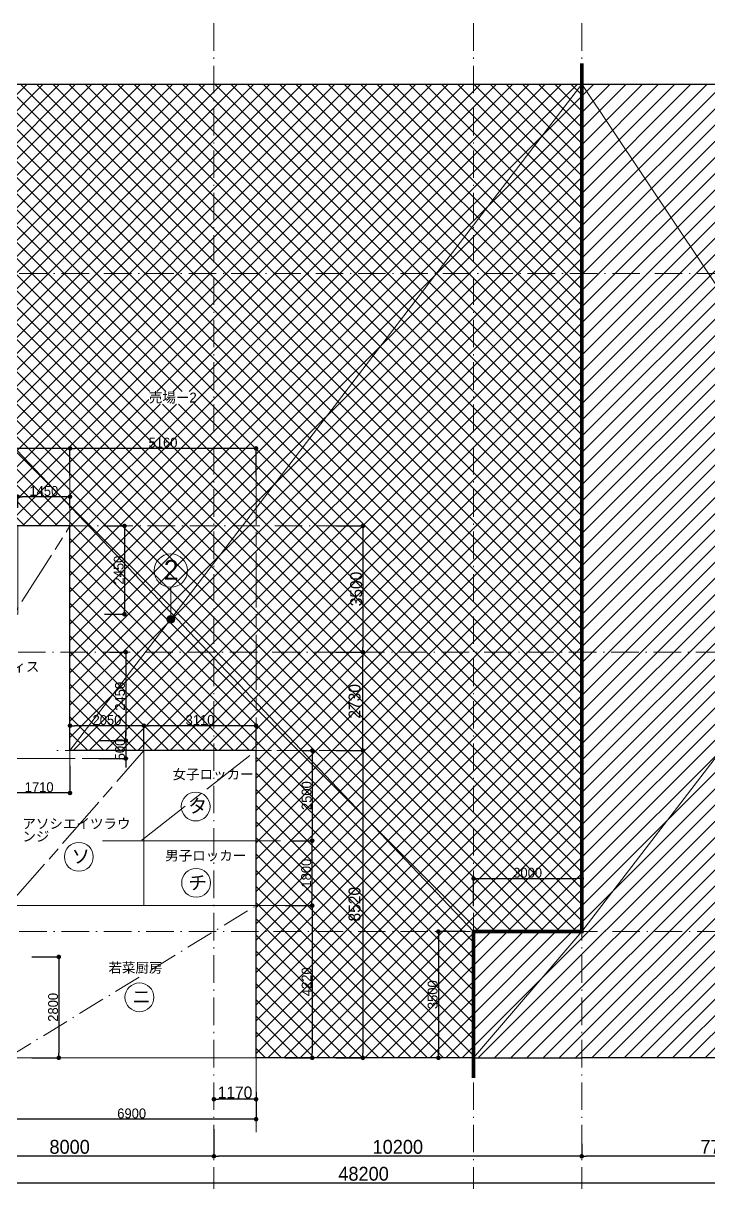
# Model space of a CAD drawing. Header units: millimetres. Extents: x 3528 to 81155, y 1822 to 57458.
# Drawn here: x 23338 to 42341, y 25141 to 57458 of the extents above; entities that cross this region are included whole.
import ezdxf

# ---------------------------------------------------------------- set-up
doc = ezdxf.new("R2010")
doc.units = ezdxf.units.MM
doc.header["$LTSCALE"] = 3175
doc.header["$PDMODE"] = 1
doc.header["$PDSIZE"] = -2
for name, pattern in [('ISO-08 一点鎖線', [0.72, 0.48, -0.06, 0.12, -0.06]), ('ISO-10 一点短鎖線', [0.37, 0.24, -0.06, 0.01, -0.06]), ('ISO-11 一点二短鎖線', [0.67, 0.24, -0.06, 0.24, -0.06, 0.01, -0.06]), ('VW-01 短破線', [0.166624, 0.083312, -0.083312])]:
    doc.linetypes.add(name, pattern=pattern)
for name, color, linetype, lineweight in [('15面積表', 10, 'Continuous', 5), ('ハッチング', 170, 'Continuous', 5), ('基準線', 3, 'ISO-11 一点二短鎖線', 13)]:
    doc.layers.add(name, color=color, linetype=linetype, lineweight=lineweight)
doc.styles.add('HGPｺﾞｼｯｸE', font='HGPGothicE.ttf', dxfattribs={"bigfont": 'HGPｺﾞｼｯｸE'})
doc.styles.add('MtXpl_HGPE', font='HGPGothicE.ttf')
doc.styles.get("Standard").update_dxf_attribs({"font": 'txt', "bigfont": 'BIGFONT.SHX'})
doc.dimstyles.new('katoshun', dxfattribs={"dimtxt": 384.564525, "dimasz": 125.186157, "dimexe": 0, "dimexo": 250, "dimgap": 75, "dimtad": 1, "dimdec": 4, "dimdsep": 46, "dimtxsty": 'HGPｺﾞｼｯｸE', "dimblk": 'DOT', "dimblk1": 'DOT', "dimblk2": 'DOT', "dimcen": 0, "dimadec": 0, "dimazin": 0, "dimtfac": 1, "dimtdec": 4, "dimtix": 1, "dimtmove": 0, "dimatfit": 0, "dimldrblk": 'VW_FILLEDARROW', "dimfxl": 750, "dimfxlon": 1, "dimfrac": 2, "dimtolj": 1, "dimarcsym": 0})

# ---------------------------------------------------------------- blocks, each defined once
blk = doc.blocks.new('_DOT')
at = {"color": 0, "linetype": 'ByBlock', "lineweight": -2}
blk.add_line((-0.5, 0), (-1, 0), dxfattribs=at)
at = {"color": 0, "linetype": 'ByBlock', "const_width": 0.5}
blk.add_lwpolyline([(-0.25, 0, 1), (0.25, 0, 1)], format="xyb", close=True, dxfattribs=at)
blk = doc.blocks.new('*D2')
at = {"layer": 'Defpoints', "color": 0, "linetype": 'Continuous', "transparency": 16777216}
for p in [(20622, 27339), (28622, 27339), (20622, 26039)]:
    blk.add_point(p, dxfattribs=at)
at = {"layer": '基準線', "color": 0, "linetype": 'Continuous', "lineweight": -2, "transparency": 16777216}
for p, q in [((20622, 26789), (20622, 26039)), ((28622, 26789), (28622, 26039)), ((28497, 26039), (20747, 26039))]:
    blk.add_line(p, q, dxfattribs=at)
at = {"layer": '基準線', "color": 0, "linetype": 'Continuous', "lineweight": -2, "transparency": 16777216, "xscale": 125.1861572265625, "yscale": 125.1861572265625, "zscale": 125.1861572265625, "rotation": 180}
blk.add_blockref('_DOT', (20622, 26039), dxfattribs=at)
at = {"layer": '基準線', "color": 0, "linetype": 'Continuous', "lineweight": -2, "transparency": 16777216, "xscale": 125.1861572265625, "yscale": 125.1861572265625, "zscale": 125.1861572265625}
blk.add_blockref('_DOT', (28622, 26039), dxfattribs=at)
at = {"layer": '基準線', "color": 0, "linetype": 'Continuous', "lineweight": 0, "transparency": 16777216, "insert": (24622, 26299), "char_height": 384.6, "attachment_point": 5, "style": 'HGPｺﾞｼｯｸE'}
blk.add_mtext('\\A1;8000', dxfattribs=at)
blk = doc.blocks.new('VW_FILLEDARROW')
at = {"linetype": 'Continuous', "lineweight": 0, "transparency": 16777216}
blk.add_hatch(color=0, dxfattribs=at).paths.add_polyline_path([(-2, 0.54), (0, 0), (-2, -0.54)])
at = {"color": 0, "linetype": 'Continuous', "lineweight": 0, "transparency": 16777216, "flags": 128}
blk.add_lwpolyline([(-2, 0.54), (0, 0), (-2, -0.54)], close=True, dxfattribs=at)
blk = doc.blocks.new('*D3')
at = {"layer": 'Defpoints', "color": 0, "linetype": 'Continuous', "transparency": 16777216}
for p in [(28622, 26639), (38822, 26639), (28622, 26039)]:
    blk.add_point(p, dxfattribs=at)
at = {"layer": '基準線', "color": 0, "linetype": 'Continuous', "lineweight": -2, "transparency": 16777216}
for p, q in [((28622, 26389), (28622, 26039)), ((38822, 26389), (38822, 26039)), ((38697, 26039), (28747, 26039))]:
    blk.add_line(p, q, dxfattribs=at)
at = {"layer": '基準線', "color": 0, "linetype": 'Continuous', "lineweight": -2, "transparency": 16777216, "xscale": 125.1861572265625, "yscale": 125.1861572265625, "zscale": 125.1861572265625, "rotation": 180}
blk.add_blockref('_DOT', (28622, 26039), dxfattribs=at)
at = {"layer": '基準線', "color": 0, "linetype": 'Continuous', "lineweight": -2, "transparency": 16777216, "xscale": 125.1861572265625, "yscale": 125.1861572265625, "zscale": 125.1861572265625}
blk.add_blockref('_DOT', (38822, 26039), dxfattribs=at)
at = {"layer": '基準線', "color": 0, "linetype": 'Continuous', "lineweight": 0, "transparency": 16777216, "insert": (33722, 26299), "char_height": 384.6, "attachment_point": 5, "style": 'HGPｺﾞｼｯｸE'}
blk.add_mtext('\\A1;10200', dxfattribs=at)
blk = doc.blocks.new('*D4')
at = {"layer": 'Defpoints', "color": 0, "linetype": 'Continuous', "transparency": 16777216}
for p in [(38822, 26639), (46522, 26639), (38822, 26039)]:
    blk.add_point(p, dxfattribs=at)
at = {"layer": '基準線', "color": 0, "linetype": 'Continuous', "lineweight": -2, "transparency": 16777216}
for p, q in [((38822, 26389), (38822, 26039)), ((46522, 26389), (46522, 26039)), ((46397, 26039), (38947, 26039))]:
    blk.add_line(p, q, dxfattribs=at)
at = {"layer": '基準線', "color": 0, "linetype": 'Continuous', "lineweight": -2, "transparency": 16777216, "xscale": 125.1861572265625, "yscale": 125.1861572265625, "zscale": 125.1861572265625, "rotation": 180}
blk.add_blockref('_DOT', (38822, 26039), dxfattribs=at)
at = {"layer": '基準線', "color": 0, "linetype": 'Continuous', "lineweight": -2, "transparency": 16777216, "xscale": 125.1861572265625, "yscale": 125.1861572265625, "zscale": 125.1861572265625}
blk.add_blockref('_DOT', (46522, 26039), dxfattribs=at)
at = {"layer": '基準線', "color": 0, "linetype": 'Continuous', "lineweight": 0, "transparency": 16777216, "insert": (42672, 26299), "char_height": 384.6, "attachment_point": 5, "style": 'HGPｺﾞｼｯｸE'}
blk.add_mtext('\\A1;7700', dxfattribs=at)
blk = doc.blocks.new('*D6')
at = {"layer": 'Defpoints', "color": 0, "linetype": 'Continuous', "transparency": 16777216}
for p in [(8672, 25652), (56872, 25652), (8672, 25292)]:
    blk.add_point(p, dxfattribs=at)
at = {"layer": '基準線', "color": 0, "linetype": 'Continuous', "lineweight": -2, "transparency": 16777216}
for p, q in [((8672, 25402), (8672, 25292)), ((56747, 25292), (8797, 25292)), ((56872, 25402), (56872, 25292))]:
    blk.add_line(p, q, dxfattribs=at)
at = {"layer": '基準線', "color": 0, "linetype": 'Continuous', "lineweight": -2, "transparency": 16777216, "xscale": 125.1861572265625, "yscale": 125.1861572265625, "zscale": 125.1861572265625, "rotation": 180}
blk.add_blockref('_DOT', (8672, 25292), dxfattribs=at)
at = {"layer": '基準線', "color": 0, "linetype": 'Continuous', "lineweight": -2, "transparency": 16777216, "xscale": 125.1861572265625, "yscale": 125.1861572265625, "zscale": 125.1861572265625}
blk.add_blockref('_DOT', (56872, 25292), dxfattribs=at)
at = {"layer": '基準線', "color": 0, "linetype": 'Continuous', "lineweight": 0, "transparency": 16777216, "insert": (32772, 25552), "char_height": 384.6, "attachment_point": 5, "style": 'HGPｺﾞｼｯｸE'}
blk.add_mtext('\\A1;48200', dxfattribs=at)
blk = doc.blocks.new('*D20')
at = {"layer": '15面積表', "color": 0, "linetype": 'Continuous', "lineweight": -2, "transparency": 16777216}
for p, q in [((23572, 31570), (24322, 31570)), ((24322, 31445), (24322, 28895)), ((23572, 28770), (24322, 28770))]:
    blk.add_line(p, q, dxfattribs=at)
at = {"layer": 'Defpoints', "color": 0, "linetype": 'Continuous', "transparency": 16777216}
for p in [(22441, 31570), (22441, 28770), (24322, 28770)]:
    blk.add_point(p, dxfattribs=at)
at = {"layer": '15面積表', "color": 0, "linetype": 'Continuous', "lineweight": -2, "transparency": 16777216, "xscale": 125.1861572265625, "yscale": 125.1861572265625, "zscale": 125.1861572265625}
for p, rotation in [((24322, 31570), 90), ((24322, 28770), 270)]:
    blk.add_blockref('_DOT', p, dxfattribs=dict(at, rotation=rotation))
at = {"layer": '15面積表', "color": 0, "linetype": 'Continuous', "lineweight": 0, "transparency": 16777216, "insert": (24164, 30170), "char_height": 274.7, "attachment_point": 5, "rotation": 90, "style": 'HGPｺﾞｼｯｸE'}
blk.add_mtext('\\A1;2800', dxfattribs=at)
blk = doc.blocks.new('*D23')
at = {"layer": '15面積表', "color": 0, "linetype": 'Continuous', "lineweight": -2, "transparency": 16777216}
for p, q in [((24632, 37333), (24632, 37979)), ((26557, 37979), (24757, 37979)), ((26682, 37333), (26682, 37979))]:
    blk.add_line(p, q, dxfattribs=at)
at = {"layer": 'Defpoints', "color": 0, "linetype": 'Continuous', "transparency": 16777216}
for p in [(24632, 37979), (24632, 37083), (26682, 37083)]:
    blk.add_point(p, dxfattribs=at)
at = {"layer": '15面積表', "color": 0, "linetype": 'Continuous', "lineweight": -2, "transparency": 16777216, "xscale": 125.1861572265625, "yscale": 125.1861572265625, "zscale": 125.1861572265625, "rotation": 180}
blk.add_blockref('_DOT', (24632, 37979), dxfattribs=at)
at = {"layer": '15面積表', "color": 0, "linetype": 'Continuous', "lineweight": -2, "transparency": 16777216, "xscale": 125.1861572265625, "yscale": 125.1861572265625, "zscale": 125.1861572265625}
blk.add_blockref('_DOT', (26682, 37979), dxfattribs=at)
at = {"layer": '15面積表', "color": 0, "linetype": 'Continuous', "lineweight": 0, "transparency": 16777216, "insert": (25657, 38136), "char_height": 274.7, "attachment_point": 5, "style": 'HGPｺﾞｼｯｸE'}
blk.add_mtext('\\A1;2050', dxfattribs=at)
blk = doc.blocks.new('*D24')
at = {"layer": '15面積表', "color": 0, "linetype": 'Continuous', "lineweight": -2, "transparency": 16777216}
for p, q in [((26682, 37377), (26682, 37979)), ((29667, 37979), (26807, 37979)), ((29792, 37377), (29792, 37979))]:
    blk.add_line(p, q, dxfattribs=at)
at = {"layer": 'Defpoints', "color": 0, "linetype": 'Continuous', "transparency": 16777216}
for p in [(26682, 37979), (26682, 37127), (29792, 37127)]:
    blk.add_point(p, dxfattribs=at)
at = {"layer": '15面積表', "color": 0, "linetype": 'Continuous', "lineweight": -2, "transparency": 16777216, "xscale": 125.1861572265625, "yscale": 125.1861572265625, "zscale": 125.1861572265625, "rotation": 180}
blk.add_blockref('_DOT', (26682, 37979), dxfattribs=at)
at = {"layer": '15面積表', "color": 0, "linetype": 'Continuous', "lineweight": -2, "transparency": 16777216, "xscale": 125.1861572265625, "yscale": 125.1861572265625, "zscale": 125.1861572265625}
blk.add_blockref('_DOT', (29792, 37979), dxfattribs=at)
at = {"layer": '15面積表', "color": 0, "linetype": 'Continuous', "lineweight": 0, "transparency": 16777216, "insert": (28237, 38136), "char_height": 274.7, "attachment_point": 5, "style": 'HGPｺﾞｼｯｸE'}
blk.add_mtext('\\A1;3110', dxfattribs=at)
blk = doc.blocks.new('*D40')
at = {"layer": '15面積表', "color": 0, "linetype": 'Continuous', "lineweight": -2, "transparency": 16777216}
for p, q in [((26177, 37695), (26177, 37820)), ((25427, 37570), (26177, 37570)), ((26177, 37570), (26177, 37070)), ((25427, 37070), (26177, 37070)), ((26177, 36945), (26177, 36819))]:
    blk.add_line(p, q, dxfattribs=at)
at = {"layer": 'Defpoints', "color": 0, "linetype": 'Continuous', "transparency": 16777216}
for p in [(24552, 37570), (24647, 37070), (26177, 37070)]:
    blk.add_point(p, dxfattribs=at)
at = {"layer": '15面積表', "color": 0, "linetype": 'Continuous', "lineweight": -2, "transparency": 16777216, "xscale": 125.1861572265625, "yscale": 125.1861572265625, "zscale": 125.1861572265625}
for p, rotation in [((26177, 37570), 270), ((26177, 37070), 90)]:
    blk.add_blockref('_DOT', p, dxfattribs=dict(at, rotation=rotation))
at = {"layer": '15面積表', "color": 0, "linetype": 'Continuous', "lineweight": 0, "transparency": 16777216, "insert": (26019, 37320), "char_height": 274.7, "attachment_point": 5, "rotation": 90, "style": 'HGPｺﾞｼｯｸE'}
blk.add_mtext('\\A1;500', dxfattribs=at)
blk = doc.blocks.new('*D42')
at = {"layer": '15面積表', "color": 0, "linetype": 'Continuous', "lineweight": -2, "transparency": 16777216}
for p, q in [((23182, 44026), (23182, 44330)), ((24507, 44330), (23307, 44330)), ((24632, 44026), (24632, 44330))]:
    blk.add_line(p, q, dxfattribs=at)
at = {"layer": 'Defpoints', "color": 0, "linetype": 'Continuous', "transparency": 16777216}
for p in [(23182, 44330), (23182, 43776), (24632, 43776)]:
    blk.add_point(p, dxfattribs=at)
at = {"layer": '15面積表', "color": 0, "linetype": 'Continuous', "lineweight": -2, "transparency": 16777216, "xscale": 125.1861572265625, "yscale": 125.1861572265625, "zscale": 125.1861572265625, "rotation": 180}
blk.add_blockref('_DOT', (23182, 44330), dxfattribs=at)
at = {"layer": '15面積表', "color": 0, "linetype": 'Continuous', "lineweight": -2, "transparency": 16777216, "xscale": 125.1861572265625, "yscale": 125.1861572265625, "zscale": 125.1861572265625}
blk.add_blockref('_DOT', (24632, 44330), dxfattribs=at)
at = {"layer": '15面積表', "color": 0, "linetype": 'Continuous', "lineweight": 0, "transparency": 16777216, "insert": (23907, 44488), "char_height": 274.7, "attachment_point": 5, "style": 'HGPｺﾞｼｯｸE'}
blk.add_mtext('\\A1;1450', dxfattribs=at)
blk = doc.blocks.new('*D43')
at = {"layer": '15面積表', "color": 0, "linetype": 'Continuous', "lineweight": -2, "transparency": 16777216}
for p, q in [((25726, 40020), (26177, 40020)), ((26177, 39895), (26177, 37695)), ((25726, 37570), (26177, 37570))]:
    blk.add_line(p, q, dxfattribs=at)
at = {"layer": 'Defpoints', "color": 0, "linetype": 'Continuous', "transparency": 16777216}
for p in [(25476, 40020), (25476, 37570), (26177, 37570)]:
    blk.add_point(p, dxfattribs=at)
at = {"layer": '15面積表', "color": 0, "linetype": 'Continuous', "lineweight": -2, "transparency": 16777216, "xscale": 125.1861572265625, "yscale": 125.1861572265625, "zscale": 125.1861572265625}
for p, rotation in [((26177, 40020), 90), ((26177, 37570), 270)]:
    blk.add_blockref('_DOT', p, dxfattribs=dict(at, rotation=rotation))
at = {"layer": '15面積表', "color": 0, "linetype": 'Continuous', "lineweight": 0, "transparency": 16777216, "insert": (26019, 38795), "char_height": 274.7, "attachment_point": 5, "rotation": 90, "style": 'HGPｺﾞｼｯｸE'}
blk.add_mtext('\\A1;2450', dxfattribs=at)
blk = doc.blocks.new('*D44')
at = {"layer": '15面積表', "color": 0, "linetype": 'Continuous', "lineweight": -2, "transparency": 16777216}
for p, q in [((25592, 43520), (26142, 43520)), ((26142, 43395), (26142, 41195)), ((25592, 41070), (26142, 41070))]:
    blk.add_line(p, q, dxfattribs=at)
at = {"layer": 'Defpoints', "color": 0, "linetype": 'Continuous', "transparency": 16777216}
for p in [(25342, 43520), (25342, 41070), (26142, 41070)]:
    blk.add_point(p, dxfattribs=at)
at = {"layer": '15面積表', "color": 0, "linetype": 'Continuous', "lineweight": -2, "transparency": 16777216, "xscale": 125.1861572265625, "yscale": 125.1861572265625, "zscale": 125.1861572265625}
for p, rotation in [((26142, 43520), 90), ((26142, 41070), 270)]:
    blk.add_blockref('_DOT', p, dxfattribs=dict(at, rotation=rotation))
at = {"layer": '15面積表', "color": 0, "linetype": 'Continuous', "lineweight": 0, "transparency": 16777216, "insert": (25984, 42295), "char_height": 274.7, "attachment_point": 5, "rotation": 90, "style": 'HGPｺﾞｼｯｸE'}
blk.add_mtext('\\A1;2450', dxfattribs=at)
blk = doc.blocks.new('*D50')
at = {"layer": '15面積表', "color": 0, "linetype": 'Continuous', "lineweight": -2, "transparency": 16777216}
for p, q in [((22922, 36865), (22922, 36115)), ((24632, 36865), (24632, 36115)), ((24507, 36115), (23047, 36115))]:
    blk.add_line(p, q, dxfattribs=at)
at = {"layer": 'Defpoints', "color": 0, "linetype": 'Continuous', "transparency": 16777216}
for p in [(22922, 37735), (24632, 37735), (22922, 36115)]:
    blk.add_point(p, dxfattribs=at)
at = {"layer": '15面積表', "color": 0, "linetype": 'Continuous', "lineweight": -2, "transparency": 16777216, "xscale": 125.1861572265625, "yscale": 125.1861572265625, "zscale": 125.1861572265625, "rotation": 180}
blk.add_blockref('_DOT', (22922, 36115), dxfattribs=at)
at = {"layer": '15面積表', "color": 0, "linetype": 'Continuous', "lineweight": -2, "transparency": 16777216, "xscale": 125.1861572265625, "yscale": 125.1861572265625, "zscale": 125.1861572265625}
blk.add_blockref('_DOT', (24632, 36115), dxfattribs=at)
at = {"layer": '15面積表', "color": 0, "linetype": 'Continuous', "lineweight": 0, "transparency": 16777216, "insert": (23777, 36273), "char_height": 274.7, "attachment_point": 5, "style": 'HGPｺﾞｼｯｸE'}
blk.add_mtext('\\A1;1710', dxfattribs=at)
blk = doc.blocks.new('*D51')
at = {"layer": '15面積表', "color": 0, "linetype": 'Continuous', "lineweight": -2, "transparency": 16777216}
for p, q in [((30600, 32990), (31350, 32990)), ((31350, 32865), (31350, 28895)), ((30600, 28770), (31350, 28770))]:
    blk.add_line(p, q, dxfattribs=at)
at = {"layer": 'Defpoints', "color": 0, "linetype": 'Continuous', "transparency": 16777216}
for p in [(30301, 32990), (30301, 28770), (31350, 28770)]:
    blk.add_point(p, dxfattribs=at)
at = {"layer": '15面積表', "color": 0, "linetype": 'Continuous', "lineweight": -2, "transparency": 16777216, "xscale": 125.1861572265625, "yscale": 125.1861572265625, "zscale": 125.1861572265625}
for p, rotation in [((31350, 32990), 90), ((31350, 28770), 270)]:
    blk.add_blockref('_DOT', p, dxfattribs=dict(at, rotation=rotation))
at = {"layer": '15面積表', "color": 0, "linetype": 'Continuous', "lineweight": 0, "transparency": 16777216, "insert": (31193, 30880), "char_height": 274.7, "attachment_point": 5, "rotation": 90, "style": 'HGPｺﾞｼｯｸE'}
blk.add_mtext('\\A1;4220', dxfattribs=at)
blk = doc.blocks.new('*D52')
at = {"layer": '15面積表', "color": 0, "linetype": 'Continuous', "lineweight": -2, "transparency": 16777216}
for p, q in [((22892, 27818), (22892, 27068)), ((29792, 27818), (29792, 27068)), ((29667, 27068), (23017, 27068))]:
    blk.add_line(p, q, dxfattribs=at)
at = {"layer": 'Defpoints', "color": 0, "linetype": 'Continuous', "transparency": 16777216}
for p in [(22892, 28964), (29792, 28964), (22892, 27068)]:
    blk.add_point(p, dxfattribs=at)
at = {"layer": '15面積表', "color": 0, "linetype": 'Continuous', "lineweight": -2, "transparency": 16777216, "xscale": 125.1861572265625, "yscale": 125.1861572265625, "zscale": 125.1861572265625, "rotation": 180}
blk.add_blockref('_DOT', (22892, 27068), dxfattribs=at)
at = {"layer": '15面積表', "color": 0, "linetype": 'Continuous', "lineweight": -2, "transparency": 16777216, "xscale": 125.1861572265625, "yscale": 125.1861572265625, "zscale": 125.1861572265625}
blk.add_blockref('_DOT', (29792, 27068), dxfattribs=at)
at = {"layer": '15面積表', "color": 0, "linetype": 'Continuous', "lineweight": 0, "transparency": 16777216, "insert": (26342, 27226), "char_height": 274.7, "attachment_point": 5, "style": 'HGPｺﾞｼｯｸE'}
blk.add_mtext('\\A1;6900', dxfattribs=at)
blk = doc.blocks.new('*D53')
at = {"layer": '15面積表', "color": 0, "linetype": 'Continuous', "lineweight": -2, "transparency": 16777216}
for p, q in [((31115, 37290), (31350, 37290)), ((31350, 37165), (31350, 34915)), ((31115, 34790), (31350, 34790))]:
    blk.add_line(p, q, dxfattribs=at)
at = {"layer": 'Defpoints', "color": 0, "linetype": 'Continuous', "transparency": 16777216}
for p in [(30865, 37290), (30865, 34790), (31350, 34790)]:
    blk.add_point(p, dxfattribs=at)
at = {"layer": '15面積表', "color": 0, "linetype": 'Continuous', "lineweight": -2, "transparency": 16777216, "xscale": 125.1861572265625, "yscale": 125.1861572265625, "zscale": 125.1861572265625}
for p, rotation in [((31350, 37290), 90), ((31350, 34790), 270)]:
    blk.add_blockref('_DOT', p, dxfattribs=dict(at, rotation=rotation))
at = {"layer": '15面積表', "color": 0, "linetype": 'Continuous', "lineweight": 0, "transparency": 16777216, "insert": (31193, 36040), "char_height": 274.7, "attachment_point": 5, "rotation": 90, "style": 'HGPｺﾞｼｯｸE'}
blk.add_mtext('\\A1;2500', dxfattribs=at)
blk = doc.blocks.new('*D54')
at = {"layer": '15面積表', "color": 0, "linetype": 'Continuous', "lineweight": -2, "transparency": 16777216}
for p, q in [((30745, 34790), (31340, 34790)), ((31340, 34665), (31340, 33115)), ((30745, 32990), (31340, 32990))]:
    blk.add_line(p, q, dxfattribs=at)
at = {"layer": 'Defpoints', "color": 0, "linetype": 'Continuous', "transparency": 16777216}
for p in [(30495, 34790), (30495, 32990), (31340, 32990)]:
    blk.add_point(p, dxfattribs=at)
at = {"layer": '15面積表', "color": 0, "linetype": 'Continuous', "lineweight": -2, "transparency": 16777216, "xscale": 125.1861572265625, "yscale": 125.1861572265625, "zscale": 125.1861572265625}
for p, rotation in [((31340, 34790), 90), ((31340, 32990), 270)]:
    blk.add_blockref('_DOT', p, dxfattribs=dict(at, rotation=rotation))
at = {"layer": '15面積表', "color": 0, "linetype": 'Continuous', "lineweight": 0, "transparency": 16777216, "insert": (31182, 33890), "char_height": 274.7, "attachment_point": 5, "rotation": 90, "style": 'HGPｺﾞｼｯｸE'}
blk.add_mtext('\\A1;1800', dxfattribs=at)
blk = doc.blocks.new('*D56')
at = {"layer": '15面積表', "color": 0, "linetype": 'Continuous', "lineweight": -2, "transparency": 16777216}
for p, q in [((28622, 27667), (28622, 27621)), ((29667, 27621), (28747, 27621)), ((29792, 27667), (29792, 27621))]:
    blk.add_line(p, q, dxfattribs=at)
at = {"layer": 'Defpoints', "color": 0, "linetype": 'Continuous', "transparency": 16777216}
for p in [(28622, 27917), (29792, 27917), (28622, 27621)]:
    blk.add_point(p, dxfattribs=at)
at = {"layer": '15面積表', "color": 0, "linetype": 'Continuous', "lineweight": -2, "transparency": 16777216, "xscale": 125.1861572265625, "yscale": 125.1861572265625, "zscale": 125.1861572265625, "rotation": 180}
blk.add_blockref('_DOT', (28622, 27621), dxfattribs=at)
at = {"layer": '15面積表', "color": 0, "linetype": 'Continuous', "lineweight": -2, "transparency": 16777216, "xscale": 125.1861572265625, "yscale": 125.1861572265625, "zscale": 125.1861572265625}
blk.add_blockref('_DOT', (29792, 27621), dxfattribs=at)
at = {"layer": '15面積表', "color": 0, "linetype": 'Continuous', "lineweight": 0, "transparency": 16777216, "insert": (29207, 27807), "char_height": 329.6, "attachment_point": 5, "style": 'HGPｺﾞｼｯｸE'}
blk.add_mtext('\\A1;1170', dxfattribs=at)
blk = doc.blocks.new('*D57')
at = {"layer": '15面積表', "color": 0, "linetype": 'Continuous', "lineweight": -2, "transparency": 16777216}
for p, q in [((32004, 43520), (32754, 43520)), ((32754, 43395), (32754, 40145)), ((32004, 40020), (32754, 40020))]:
    blk.add_line(p, q, dxfattribs=at)
at = {"layer": 'Defpoints', "color": 0, "linetype": 'Continuous', "transparency": 16777216}
for p in [(25722, 43520), (25722, 40020), (32754, 40020)]:
    blk.add_point(p, dxfattribs=at)
at = {"layer": '15面積表', "color": 0, "linetype": 'Continuous', "lineweight": -2, "transparency": 16777216, "xscale": 125.1861572265625, "yscale": 125.1861572265625, "zscale": 125.1861572265625}
for p, rotation in [((32754, 43520), 90), ((32754, 40020), 270)]:
    blk.add_blockref('_DOT', p, dxfattribs=dict(at, rotation=rotation))
at = {"layer": '15面積表', "color": 0, "linetype": 'Continuous', "lineweight": 0, "transparency": 16777216, "insert": (32568, 41770), "char_height": 329.6, "attachment_point": 5, "rotation": 90, "style": 'HGPｺﾞｼｯｸE'}
blk.add_mtext('\\A1;3500', dxfattribs=at)
blk = doc.blocks.new('*D58')
at = {"layer": '15面積表', "color": 0, "linetype": 'Continuous', "lineweight": -2, "transparency": 16777216}
for p, q in [((20622, 44920), (20622, 45670)), ((24507, 45670), (20747, 45670)), ((24632, 44920), (24632, 45670))]:
    blk.add_line(p, q, dxfattribs=at)
at = {"layer": 'Defpoints', "color": 0, "linetype": 'Continuous', "transparency": 16777216}
for p in [(20622, 45670), (20622, 43880), (24632, 43880)]:
    blk.add_point(p, dxfattribs=at)
at = {"layer": '15面積表', "color": 0, "linetype": 'Continuous', "lineweight": -2, "transparency": 16777216, "xscale": 125.1861572265625, "yscale": 125.1861572265625, "zscale": 125.1861572265625, "rotation": 180}
blk.add_blockref('_DOT', (20622, 45670), dxfattribs=at)
at = {"layer": '15面積表', "color": 0, "linetype": 'Continuous', "lineweight": -2, "transparency": 16777216, "xscale": 125.1861572265625, "yscale": 125.1861572265625, "zscale": 125.1861572265625}
blk.add_blockref('_DOT', (24632, 45670), dxfattribs=at)
at = {"layer": '15面積表', "color": 0, "linetype": 'Continuous', "lineweight": 0, "transparency": 16777216, "insert": (22627, 45901), "char_height": 329.6, "attachment_point": 5, "style": 'HGPｺﾞｼｯｸE'}
blk.add_mtext('\\A1;4010', dxfattribs=at)
blk = doc.blocks.new('*D59')
at = {"layer": '15面積表', "color": 0, "linetype": 'Continuous', "lineweight": -2, "transparency": 16777216}
for p, q in [((32004, 37290), (32754, 37290)), ((32754, 37165), (32754, 28895)), ((32004, 28770), (32754, 28770))]:
    blk.add_line(p, q, dxfattribs=at)
at = {"layer": 'Defpoints', "color": 0, "linetype": 'Continuous', "transparency": 16777216}
for p in [(30165, 37290), (30165, 28770), (32754, 28770)]:
    blk.add_point(p, dxfattribs=at)
at = {"layer": '15面積表', "color": 0, "linetype": 'Continuous', "lineweight": -2, "transparency": 16777216, "xscale": 125.1861572265625, "yscale": 125.1861572265625, "zscale": 125.1861572265625}
for p, rotation in [((32754, 37290), 90), ((32754, 28770), 270)]:
    blk.add_blockref('_DOT', p, dxfattribs=dict(at, rotation=rotation))
at = {"layer": '15面積表', "color": 0, "linetype": 'Continuous', "lineweight": 0, "transparency": 16777216, "insert": (32523, 33030), "char_height": 329.6, "attachment_point": 5, "rotation": 90, "style": 'HGPｺﾞｼｯｸE'}
blk.add_mtext('\\A1;8520', dxfattribs=at)
blk = doc.blocks.new('*D60')
at = {"layer": '15面積表', "color": 0, "linetype": 'Continuous', "lineweight": -2, "transparency": 16777216}
for p, q in [((32004, 40020), (32754, 40020)), ((32754, 37415), (32754, 39895)), ((32004, 37290), (32754, 37290))]:
    blk.add_line(p, q, dxfattribs=at)
at = {"layer": 'Defpoints', "color": 0, "linetype": 'Continuous', "transparency": 16777216}
for p in [(25182, 40020), (32754, 40020), (25182, 37290)]:
    blk.add_point(p, dxfattribs=at)
at = {"layer": '15面積表', "color": 0, "linetype": 'Continuous', "lineweight": -2, "transparency": 16777216, "xscale": 125.1861572265625, "yscale": 125.1861572265625, "zscale": 125.1861572265625}
for p, rotation in [((32754, 40020), 90), ((32754, 37290), 270)]:
    blk.add_blockref('_DOT', p, dxfattribs=dict(at, rotation=rotation))
at = {"layer": '15面積表', "color": 0, "linetype": 'Continuous', "lineweight": 0, "transparency": 16777216, "insert": (32523, 38655), "char_height": 329.6, "attachment_point": 5, "rotation": 90, "style": 'HGPｺﾞｼｯｸE'}
blk.add_mtext('\\A1;2730', dxfattribs=at)
blk = doc.blocks.new('*D61')
at = {"layer": '15面積表', "color": 0, "linetype": 'Continuous', "lineweight": -2, "transparency": 16777216}
for p, q in [((24632, 44920), (24632, 45670)), ((29667, 45670), (24757, 45670)), ((29792, 44920), (29792, 45670))]:
    blk.add_line(p, q, dxfattribs=at)
at = {"layer": 'Defpoints', "color": 0, "linetype": 'Continuous', "transparency": 16777216}
for p in [(24632, 45670), (24632, 36613), (29792, 36613)]:
    blk.add_point(p, dxfattribs=at)
at = {"layer": '15面積表', "color": 0, "linetype": 'Continuous', "lineweight": -2, "transparency": 16777216, "xscale": 125.1861572265625, "yscale": 125.1861572265625, "zscale": 125.1861572265625, "rotation": 180}
blk.add_blockref('_DOT', (24632, 45670), dxfattribs=at)
at = {"layer": '15面積表', "color": 0, "linetype": 'Continuous', "lineweight": -2, "transparency": 16777216, "xscale": 125.1861572265625, "yscale": 125.1861572265625, "zscale": 125.1861572265625}
blk.add_blockref('_DOT', (29792, 45670), dxfattribs=at)
at = {"layer": '15面積表', "color": 0, "linetype": 'Continuous', "lineweight": 0, "transparency": 16777216, "insert": (27212, 45828), "char_height": 274.7, "attachment_point": 5, "style": 'HGPｺﾞｼｯｸE'}
blk.add_mtext('\\A1;5160', dxfattribs=at)
blk = doc.blocks.new('*D81')
at = {"layer": '15面積表', "color": 0, "linetype": 'Continuous', "lineweight": -2, "transparency": 16777216}
for p, q in [((35822, 32994), (35822, 33744)), ((35947, 33744), (38697, 33744)), ((38822, 32994), (38822, 33744))]:
    blk.add_line(p, q, dxfattribs=at)
at = {"layer": 'Defpoints', "color": 0, "linetype": 'Continuous', "transparency": 16777216}
for p in [(38822, 33744), (35822, 32695), (38822, 32695)]:
    blk.add_point(p, dxfattribs=at)
at = {"layer": '15面積表', "color": 0, "linetype": 'Continuous', "lineweight": -2, "transparency": 16777216, "xscale": 125.1861572265625, "yscale": 125.1861572265625, "zscale": 125.1861572265625, "rotation": 180}
blk.add_blockref('_DOT', (35822, 33744), dxfattribs=at)
at = {"layer": '15面積表', "color": 0, "linetype": 'Continuous', "lineweight": -2, "transparency": 16777216, "xscale": 125.1861572265625, "yscale": 125.1861572265625, "zscale": 125.1861572265625}
blk.add_blockref('_DOT', (38822, 33744), dxfattribs=at)
at = {"layer": '15面積表', "color": 0, "linetype": 'Continuous', "lineweight": 0, "transparency": 16777216, "insert": (37322, 33902), "char_height": 274.7, "attachment_point": 5, "style": 'HGPｺﾞｼｯｸE'}
blk.add_mtext('\\A1;3000', dxfattribs=at)
blk = doc.blocks.new('*D82')
at = {"layer": '15面積表', "color": 0, "linetype": 'Continuous', "lineweight": -2, "transparency": 16777216}
for p, q in [((35596, 32270), (34846, 32270)), ((34846, 32145), (34846, 28895)), ((35596, 28770), (34846, 28770))]:
    blk.add_line(p, q, dxfattribs=at)
at = {"layer": 'Defpoints', "color": 0, "linetype": 'Continuous', "transparency": 16777216}
for p in [(35895, 32270), (34846, 28770), (35895, 28770)]:
    blk.add_point(p, dxfattribs=at)
at = {"layer": '15面積表', "color": 0, "linetype": 'Continuous', "lineweight": -2, "transparency": 16777216, "xscale": 125.1861572265625, "yscale": 125.1861572265625, "zscale": 125.1861572265625}
for p, rotation in [((34846, 32270), 90), ((34846, 28770), 270)]:
    blk.add_blockref('_DOT', p, dxfattribs=dict(at, rotation=rotation))
at = {"layer": '15面積表', "color": 0, "linetype": 'Continuous', "lineweight": 0, "transparency": 16777216, "insert": (34688, 30520), "char_height": 274.7, "attachment_point": 5, "rotation": 90, "style": 'HGPｺﾞｼｯｸE'}
blk.add_mtext('\\A1;3500', dxfattribs=at)

msp = doc.modelspace()

# ---------------------------------------------------------------- hatches: boundary and pattern name
at = {"layer": 'ハッチング', "linetype": 'Continuous', "lineweight": 0, "transparency": 33554687}
h = msp.add_hatch(dxfattribs=at)
h.set_pattern_fill('ANSI37', color=170, scale=100, style=0)
h.paths.add_polyline_path([(38821.71806, 55769.71765), (14521.71806, 55769.71765), (14521.71806, 50519.71765), (11451.71806, 50519.71765), (11451.71806, 44519.71765), (8671.71806, 44519.71765), (8671.71806, 43519.71765), (24631.71806, 43519.71765), (24631.71806, 37289.71765), (29791.71806, 37289.71765), (29791.71806, 28769.71765), (35821.71806, 28769.71765), (35821.71806, 32269.71765), (38821.71806, 32269.71765)])
h.paths.add_polyline_path([(26818.92037, 46893.32876), (28055.02071, 46893.32876), (28055.02071, 47246.10654), (26818.92037, 47246.10654)], flags=0)
h.paths.add_polyline_path([(26733.76679, 46808.12006), (28103.09119, 46808.12006), (28103.09119, 47297.06639), (26733.76679, 47297.06639)], flags=24)
h = msp.add_hatch(dxfattribs=at)
h.set_pattern_fill('ANSI31', color=170, scale=100, style=0)
h.paths.add_polyline_path([(56871.71806, 55769.71765), (38821.71806, 55769.71765), (38821.71806, 32269.71765), (35821.71806, 32269.71765), (35821.71806, 28769.71765), (38821.71806, 28769.71765), (56871.71806, 28769.71765)])
h.paths.add_polyline_path([(47261.00587, 40689.71765), (48532.93521, 40689.71765), (48532.93521, 41042.49542), (47261.00587, 41042.49542)], flags=0)
h.paths.add_polyline_path([(47175.8523, 40604.50895), (48580.88626, 40604.50895), (48580.88626, 41093.45528), (47175.8523, 41093.45528)], flags=24)
h = msp.add_hatch(color=7, dxfattribs=at)
edge = h.paths.add_edge_path()
edge.add_arc((27427.00163, 40930.08695), 108.25908, 0, 360)

# ---------------------------------------------------------------- linework, layer by layer
at = {"color": 2}
for points in [[(14521.71806, 55769.71765), (38821.71806, 55769.71765), (38821.71806, 32269.71765), (35821.71806, 32269.71765), (35821.71806, 28769.71765), (29791.71806, 28769.71765), (29791.71806, 37289.71765), (24631.71806, 37289.71765), (24631.71806, 43519.71765), (8671.71806, 43519.71765), (8671.71806, 44519.71765), (11451.71806, 44519.71765), (11451.71806, 50519.71765), (14521.71806, 50519.71765), (14521.71806, 55769.71765)], [(38821.71806, 32269.71765), (38821.71806, 55769.71765), (56871.71806, 55769.71765), (56871.71806, 28769.71765), (38821.71806, 28769.71765)], [(38821.71806, 32269.71765), (35821.71806, 32269.71765), (35821.71806, 28769.71765), (38821.71806, 28769.71765)]]:
    msp.add_lwpolyline(points, dxfattribs=at)
at = {"layer": '15面積表', "color": 3, "linetype": 'Continuous', "lineweight": 0, "transparency": 33554687}
for p, q in [((13521.71806, 55769.71765), (35821.71806, 32269.71765)), ((38821.71806, 55769.71765), (24631.71806, 37289.71765)), ((38821.71806, 32269.71765), (56871.71806, 55769.71765)), ((38821.71806, 55769.71765), (56871.71806, 28769.71765)), ((27427.00163, 40930.08695), (27427.00163, 41820.08695)), ((24631.71806, 38393.91685), (24631.71806, 36880.0778)), ((38821.71806, 32269.71765), (35821.71806, 28769.71765))]:
    msp.add_line(p, q, dxfattribs=at)
at = {"layer": '15面積表', "color": 3, "linetype": 'ISO-08 一点鎖線', "lineweight": 0, "transparency": 33554687}
for p, q in [((24631.71806, 45069.71765), (24631.71806, 37004.71765)), ((29791.71806, 45069.71765), (29791.71806, 27766.71765)), ((24631.71806, 44179.71765), (24631.71806, 36114.71765)), ((20836.10312, 37569.71596), (24631.71806, 43519.71765)), ((22921.71806, 32989.71765), (26681.71806, 37289.71765)), ((26621.71806, 34808.41974), (29791.71806, 37289.71765)), ((29791.71806, 37372.21765), (29791.71806, 26652.21765)), ((22682.42017, 37069.71596), (26247.42017, 37069.71596)), ((22296.0231, 32989.71765), (31319.40729, 32989.71765))]:
    msp.add_line(p, q, dxfattribs=at)
at = {"layer": '15面積表', "color": 3, "linetype": 'ISO-10 一点短鎖線', "lineweight": 0, "transparency": 33554687}
for p, q in [((6813.38472, 43519.71765), (32604.3443, 43519.71765)), ((32304.3443, 37289.71765), (24260.10225, 37289.71765)), ((31395.35473, 37289.71765), (24385.35473, 37289.71765)), ((22891.71806, 28769.71765), (29791.71806, 32989.71765))]:
    msp.add_line(p, q, dxfattribs=at)
at = {"layer": '15面積表', "color": 170, "linetype": 'Continuous', "lineweight": 0, "transparency": 33554687}
msp.add_line((30464.40016, 34789.71765), (25534.65255, 34789.71765), dxfattribs=at)
at = {"layer": '15面積表', "color": 170, "linetype": 'VW-01 短破線', "lineweight": 50, "transparency": 33554687, "const_width": 100}
msp.add_lwpolyline([(35821.71806, 28207.51013), (35821.71806, 32269.71765), (38821.71806, 32269.71765), (38821.71806, 56344.38624)], dxfattribs=at)
at = {"layer": '15面積表', "color": 1, "linetype": 'Continuous', "lineweight": 0, "transparency": 33554687, "flags": 128}
msp.add_lwpolyline([(8671.71806, 55769.71765), (56871.71806, 55769.71765), (56871.71806, 28769.71765), (8671.71806, 28769.71765)], close=True, dxfattribs=at)
at = {"layer": '15面積表', "color": 170, "linetype": 'Continuous', "lineweight": 0, "transparency": 33554687, "flags": 128}
for points in [[(23181.71806, 43519.71765), (24631.71806, 43519.71765), (24631.71806, 37069.71596), (22921.71806, 37069.71596), (22921.71806, 37569.71596), (20836.10312, 37569.71596), (20833.78122, 41069.71765), (23181.71806, 41069.71765)], [(22921.71806, 37069.71596), (24631.71806, 37069.71596), (24631.71806, 37289.71765), (26681.71806, 37289.71765), (26681.71806, 32989.71765), (22921.71806, 32989.71765)], [(26681.71806, 37289.71765), (29791.71806, 37289.71765), (29791.71806, 34789.71765), (26681.71806, 34789.71765)], [(26681.71806, 34789.71765), (29791.71806, 34789.71765), (29791.71806, 32989.71765), (26681.71806, 32989.71765)], [(22371.71806, 32989.71765), (29791.71806, 32989.71765), (29791.71806, 28769.71765), (22891.71806, 28769.71765), (22891.71806, 31569.71765), (22371.71806, 31569.71765)]]:
    msp.add_lwpolyline(points, close=True, dxfattribs=at)
at = {"layer": '15面積表', "color": 3, "linetype": 'Continuous', "lineweight": 0, "transparency": 33554687}
for centre, radius in [((27427.00163, 42281.59047), 461.50351), ((27427.00163, 40930.08695), 108.25908), ((28116.97054, 35738.21413), 400), ((24876.41914, 34343.21413), 400), ((28128.97054, 33622.21413), 400), ((26556.97054, 30448.21413), 400)]:
    msp.add_circle(centre, radius, dxfattribs=at)
at = {"layer": '基準線', "color": 8, "linetype": 'ISO-10 一点短鎖線', "lineweight": 13, "transparency": 33554687}
for p, q in [((28621.71806, 57458.22492), (28621.71806, 25140.65841)), ((35821.71806, 57458.22492), (35821.71806, 25140.65841)), ((38821.71806, 57458.22492), (38821.71806, 25140.65841)), ((4427.58586, 55769.71765), (58690.9779, 55769.71765)), ((4427.58586, 50519.71765), (58690.9779, 50519.71765)), ((4396.78846, 40019.71765), (58690.9779, 40019.71765)), ((4427.58586, 32269.71765), (58690.9779, 32269.71765)), ((4427.58586, 28769.71765), (58690.9779, 28769.71765))]:
    msp.add_line(p, q, dxfattribs=at)

# ---------------------------------------------------------------- texts
at = {"layer": '15面積表', "color": 3, "transparency": 33554687, "style": 'MtXpl_HGPE'}
for s, p in [('タ', (27915.05052, 35562.5245)), ('ソ', (24674.49912, 34167.5245)), ('チ', (27915.05052, 33436.13796)), ('ニ', (26355.05052, 30272.5245))]:
    msp.add_text(s, height=380, dxfattribs=at).set_placement(p)
at = {"layer": '15面積表', "color": 3, "transparency": 33554687, "char_height": 274.6889468, "attachment_point": 1, "line_spacing_factor": 0.773663}
for s, insert in [('{\\pxt11.38;\\fHGPｺﾞｼｯｸE|b0|i0|c128|p0;売場ー2}', (26818.92037, 47217.40659)), ('{\\pxt2.73;\\fHGPｺﾞｼｯｸE|b0|i0|c128|p0;オフィス}', (22283.92574, 39754.9559))]:
    msp.add_mtext(s, dxfattribs=dict(at, insert=insert))
at = {"layer": '15面積表', "color": 3, "transparency": 33554687, "attachment_point": 1, "line_spacing_factor": 0.773663}
for s, insert, char_height, width in [('{\\pxt5.688;\\fHGPｺﾞｼｯｸE|b0|i0|c128|p0;2\\P}', (27232.50163, 42576.96836), 549.3778935, 432.9964856), ('{\\pxt9.101;\\fHGPｺﾞｼｯｸE|b0|i0|c128|p0;女子ロッカー}', (27474.10225, 36770.41415), 274.6889468, 2162.6158123), ('{\\pxt9.101;\\fHGPｺﾞｼｯｸE|b0|i0|c128|p0;アソシエイツラウンジ}', (23311.71806, 35400.41493), 274.6889468, 3270), ('{\\pxt9.101;\\fHGPｺﾞｼｯｸE|b0|i0|c128|p0;男子ロッカー}', (27270.66263, 34517.40659), 274.6889468, 2162.6158123), ('{\\pxt9.101;\\fHGPｺﾞｼｯｸE|b0|i0|c128|p0;若菜厨房}', (25697.91015, 31406.79018), 274.6889468, 1507.6158123)]:
    msp.add_mtext(s, dxfattribs=dict(at, insert=insert, char_height=char_height, width=width))

# ---------------------------------------------------------------- dimensions: what is measured, and where the dimension line sits
at = {"layer": '15面積表', "color": 3, "linetype": 'Continuous', "lineweight": 0, "transparency": 33554687}
for base, p1, p2, override, picture, middle in [((20621.71806, 45669.71765), (24631.71806, 43879.71765), (20621.71806, 43879.71765), {"dimtxt": 329.626736, "dimgap": 60, "dimpost": '<>', "dimtxsty": 'HGPｺﾞｼｯｸE', "dimtmove": 2}, '*D58', (22626.71806, 45901.12355)), ((24631.71806, 45669.71765), (29791.71806, 36613.12895), (24631.71806, 36613.12895), {"dimtxt": 274.688947, "dimgap": 15, "dimpost": '<>', "dimtmove": 2}, '*D61', (27211.71806, 45827.5559)), ((23181.71806, 44329.71765), (24631.71806, 43776.41974), (23181.71806, 43776.41974), {"dimtxt": 274.688947, "dimgap": 15, "dimdec": 2, "dimpost": '<>', "dimtxsty": 'HGPｺﾞｼｯｸE', "dimtmove": 2}, '*D42', (23906.71806, 44487.5559)), ((24631.71806, 37978.51556), (26681.71806, 37082.71476), (24631.71806, 37082.71476), {"dimtxt": 274.688947, "dimgap": 15, "dimpost": '<>', "dimtmove": 2}, '*D23', (25656.71806, 38136.35381)), ((26681.71806, 37978.51556), (29791.71806, 37127.30778), (26681.71806, 37127.30778), {"dimtxt": 274.688947, "dimgap": 15, "dimpost": '<>', "dimtmove": 2}, '*D24', (28236.71806, 38136.35381)), ((22921.71806, 36114.71765), (24631.71806, 37735.21765), (22921.71806, 37735.21765), {"dimtxt": 274.688947, "dimgap": 15, "dimpost": '<>', "dimtxsty": 'HGPｺﾞｼｯｸE', "dimtmove": 2}, '*D50', (23776.71806, 36272.5559)), ((38821.71806, 33744.10921), (35821.71806, 32694.8113), (38821.71806, 32694.8113), {"dimtxt": 274.688947, "dimgap": 15, "dimpost": '<>', "dimtxsty": 'HGPｺﾞｼｯｸE', "dimtmove": 2}, '*D81', (37321.71806, 33901.94746)), ((22891.71806, 27067.85864), (29791.71806, 28963.56073), (22891.71806, 28963.56073), {"dimtxt": 274.688947, "dimgap": 15, "dimpost": '<>', "dimtmove": 2}, '*D52', (26341.71806, 27225.69689)), ((28621.71806, 27621.01556), (29791.71806, 27916.71765), (28621.71806, 27916.71765), {"dimtxt": 329.626736, "dimgap": 15, "dimpost": '<>', "dimtxsty": 'HGPｺﾞｼｯｸE', "dimtmove": 2}, '*D56', (29206.71806, 27807.42146))]:
    dim = msp.add_linear_dim(base=base, p1=p1, p2=p2, dimstyle='katoshun', override=override, dxfattribs=at)
    dim.commit()
    dim.dimension.update_dxf_attribs({"geometry": picture, "text_midpoint": middle})
for base, p1, p2, override, picture, middle in [((26141.71806, 41069.71765), (25342.42017, 43519.71765), (25342.42017, 41069.71765), {"dimtxt": 274.688947, "dimgap": 15, "dimdec": 2, "dimpost": '<>', "dimtxsty": 'HGPｺﾞｼｯｸE', "dimtmove": 2}, '*D44', (25983.87981, 42294.71765)), ((32754.3443, 40019.71765), (25722.42017, 43519.71765), (25722.42017, 40019.71765), {"dimtxt": 329.626736, "dimgap": 15, "dimdec": 2, "dimpost": '<>', "dimtxsty": 'HGPｺﾞｼｯｸE', "dimtmove": 2}, '*D57', (32567.9384, 41769.71765)), ((32754.3443, 40019.71765), (25181.71806, 37289.71765), (25181.71806, 40019.71765), {"dimtxt": 329.626736, "dimgap": 60, "dimpost": '<>', "dimtxsty": 'HGPｺﾞｼｯｸE', "dimtmove": 2}, '*D60', (32522.9384, 38654.71765)), ((26176.71808, 37569.71524), (25476.17715, 40019.71765), (25476.17476, 37569.71524), {"dimtxt": 274.688947, "dimgap": 15, "dimdec": 2, "dimpost": '<>', "dimtxsty": 'HGPｺﾞｼｯｸE', "dimtmove": 2}, '*D43', (26018.87983, 38794.71644)), ((26176.71808, 37069.71596), (24552.42017, 37569.71596), (24647.42017, 37069.71596), {"dimtxt": 274.688947, "dimgap": 15, "dimdec": 2, "dimpost": '<>', "dimtmove": 2}, '*D40', (26018.87983, 37319.71596)), ((32754.3443, 28769.71765), (30165.10225, 37289.71765), (30165.10225, 28769.71765), {"dimtxt": 329.626736, "dimgap": 60, "dimpost": '<>', "dimtxsty": 'HGPｺﾞｼｯｸE', "dimtmove": 2}, '*D59', (32522.9384, 33029.71765)), ((31350.45029, 34789.71765), (30865.45029, 37289.71765), (30865.45029, 34789.71765), {"dimtxt": 274.688947, "dimgap": 15, "dimpost": '<>', "dimtmove": 2}, '*D53', (31192.61204, 36039.71765)), ((31339.65264, 32989.71765), (30494.65264, 34789.71765), (30494.65264, 32989.71765), {"dimtxt": 274.688947, "dimgap": 15, "dimpost": '<>', "dimtmove": 2}, '*D54', (31181.81439, 33889.71765)), ((31350.45029, 28769.71765), (30301.15238, 32989.71765), (30301.15238, 28769.71765), {"dimtxt": 274.688947, "dimgap": 15, "dimpost": '<>', "dimtxsty": 'HGPｺﾞｼｯｸE', "dimtmove": 2}, '*D51', (31192.61204, 30879.71765)), ((34845.52925, 28769.71765), (35894.82716, 32269.71765), (35894.82716, 28769.71765), {"dimtxt": 274.688947, "dimgap": 15, "dimpost": '<>', "dimtxsty": 'HGPｺﾞｼｯｸE', "dimtmove": 2}, '*D82', (34687.691, 30519.71765)), ((24321.71806, 28769.71765), (22440.62224, 31569.71765), (22440.62224, 28769.71765), {"dimtxt": 274.688947, "dimgap": 15, "dimdec": 2, "dimpost": '<>', "dimtxsty": 'HGPｺﾞｼｯｸE', "dimtmove": 2}, '*D20', (24163.87981, 30169.71765))]:
    dim = msp.add_linear_dim(base=base, p1=p1, p2=p2, angle=270, dimstyle='katoshun', override=override, dxfattribs=at)
    dim.commit()
    dim.dimension.update_dxf_attribs({"geometry": picture, "text_midpoint": middle})
at = {"layer": '基準線', "color": 3, "linetype": 'Continuous', "lineweight": 0, "transparency": 33554687}
for base, p1, p2, override, picture, middle in [((20621.71806, 26038.54154), (28621.71806, 27338.54154), (20621.71806, 27338.54154), {"dimgap": 60, "dimpost": '<>', "dimtxsty": 'HGPｺﾞｼｯｸE', "dimtmove": 2}, '*D2', (24621.71806, 26298.51509)), ((28621.71806, 26038.54154), (38821.71806, 26638.54154), (28621.71806, 26638.54154), {"dimgap": 60, "dimpost": '<>', "dimtxsty": 'HGPｺﾞｼｯｸE', "dimtmove": 2}, '*D3', (33721.71806, 26298.51509)), ((38821.71806, 26038.54154), (46521.71806, 26638.54154), (38821.71806, 26638.54154), {"dimgap": 60, "dimpost": '<>', "dimtxsty": 'HGPｺﾞｼｯｸE', "dimtmove": 2}, '*D4', (42671.71806, 26298.51509)), ((8671.71806, 25291.87353), (56871.71806, 25651.87353), (8671.71806, 25651.87353), {"dimtxt": 384.564525, "dimgap": 60, "dimpost": '<>', "dimtxsty": 'HGPｺﾞｼｯｸE', "dimtmove": 2}, '*D6', (32771.71806, 25551.84709))]:
    dim = msp.add_linear_dim(base=base, p1=p1, p2=p2, dimstyle='katoshun', override=override, dxfattribs=at)
    dim.commit()
    dim.dimension.update_dxf_attribs({"geometry": picture, "text_midpoint": middle})

doc.saveas('drawing.dxf')
